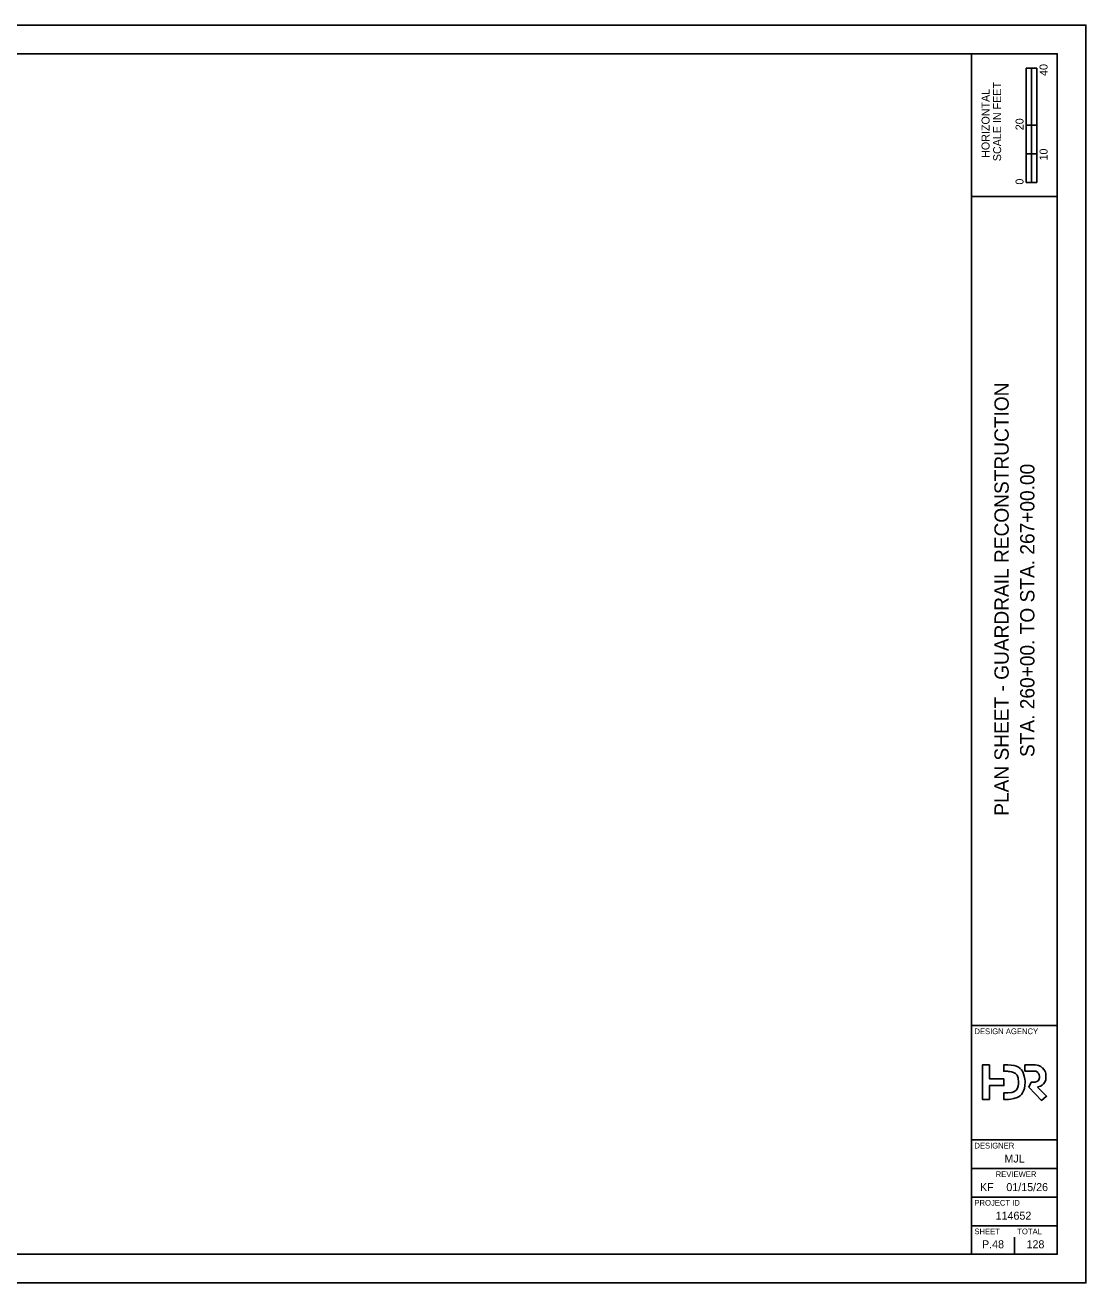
# Model space of a CAD drawing. Extents: x -3.1 to 34, y 0 to 22.
# Drawn here: x 15.44 to 34, y 0 to 22 of the extents above; entities that cross this region are included whole.
import ezdxf

# ---------------------------------------------------------------- set-up
doc = ezdxf.new("R2010")
doc.units = 0
for name, color, linetype in [('SH_Border', 7, 'Continuous'), ('SH_Cut_Line', 7, 'Continuous'), ('SH_Data', 7, 'Continuous')]:
    doc.layers.add(name, color=color, linetype=linetype)

msp = doc.modelspace()

# ---------------------------------------------------------------- linework, layer by layer
at = {"layer": 'SH_Border'}
for p, q in [((32, 0.5), (32, 21.5)), ((32, 19), (33.5, 19)), ((32, 4.5), (33.5, 4.5)), ((32, 2.5), (33.5, 2.5)), ((32, 2), (33.5, 2)), ((32, 1.5), (33.5, 1.5)), ((32, 1), (33.5, 1))]:
    msp.add_line(p, q, dxfattribs=at)
msp.add_lwpolyline([(1.5, 21.5), (33.5, 21.5), (33.5, 0.5), (1.5, 0.5)], close=True, dxfattribs=at)
at = {"layer": 'SH_Cut_Line'}
msp.add_lwpolyline([(0, 0), (34, 0), (34, 22), (0, 22)], close=True, dxfattribs=at)
at = {"layer": 'SH_Data'}
for p, q in [((32.957, 19.25), (32.957, 21.25)), ((33.144, 21.25), (32.957, 21.25)), ((32.957, 20.25), (32.957, 21.25)), ((32.957, 21.25), (33.05, 21.25)), ((33.05, 21.25), (33.051, 21.25)), ((33.051, 21.25), (33.051, 20.25)), ((33.144, 21.25), (33.144, 19.25)), ((33.051, 20.25), (32.957, 20.25)), ((33.143, 20.25), (33.05, 20.25)), ((33.05, 20.25), (33.05, 19.75)), ((33.143, 19.75), (33.143, 20.25)), ((33.05, 19.75), (32.957, 19.75)), ((32.957, 19.75), (32.957, 19.25)), ((33.05, 19.25), (33.05, 19.75)), ((33.05, 19.75), (33.143, 19.75)), ((33.144, 19.25), (32.957, 19.25)), ((32.957, 19.25), (33.05, 19.25)), ((32.75, 3.5), (32.75, 3.5)), ((32.375, 0.675), (32.375, 0.675)), ((32.75, 0.5), (32.75, 0.8))]:
    msp.add_line(p, q, dxfattribs=at)
msp.add_lwpolyline([(32.565, 3.571), (32.311, 3.571), (32.311, 3.813), (32.189, 3.813), (32.189, 3.209), (32.311, 3.209), (32.311, 3.451), (32.565, 3.451)], close=True, dxfattribs=at)
for points in [[(32.634, 3.813), (32.562, 3.813), (32.562, 3.7), (32.634, 3.7)], [(33.063, 3.813), (32.935, 3.813), (32.935, 3.704), (33.072, 3.704)], [(32.634, 3.322), (32.562, 3.322), (32.562, 3.209), (32.634, 3.209)], [(32.936, 3.511), (32.936, 3.511), (32.936, 3.511), (32.936, 3.512), (32.936, 3.512)], [(33.077, 3.51), (33.043, 3.51), (33.003, 3.424), (33.226, 3.192), (33.313, 3.265), (33.155, 3.425)]]:
    msp.add_lwpolyline(points, dxfattribs=at)
for points in [[(32.936, 3.512), (32.936, 3.512), (32.935, 3.686), (32.808, 3.813), (32.634, 3.813)], [(33.239, 3.759), (33.239, 3.759), (33.193, 3.802), (33.141, 3.813), (33.063, 3.813)], [(33.302, 3.605), (33.302, 3.605), (33.302, 3.668), (33.284, 3.716), (33.239, 3.759)], [(32.634, 3.7), (32.634, 3.7), (32.744, 3.7), (32.822, 3.622), (32.822, 3.511)], [(33.072, 3.704), (33.072, 3.704), (33.113, 3.704), (33.141, 3.696), (33.161, 3.676)], [(33.189, 3.607), (33.189, 3.607), (33.189, 3.546), (33.136, 3.51), (33.077, 3.51)], [(33.155, 3.425), (33.155, 3.425), (33.242, 3.441), (33.302, 3.521), (33.302, 3.605)], [(33.161, 3.676), (33.161, 3.676), (33.179, 3.658), (33.189, 3.634), (33.189, 3.607)], [(32.822, 3.511), (32.822, 3.511), (32.822, 3.4), (32.744, 3.322), (32.634, 3.322)], [(32.634, 3.209), (32.634, 3.209), (32.808, 3.209), (32.935, 3.336), (32.936, 3.511)]]:
    msp.add_open_spline(points, degree=3, dxfattribs=at)

# ---------------------------------------------------------------- texts
for s, height, p in [('40', 0.14, (33.33, 21.112)), ('SCALE IN FEET', 0.14, (32.517, 19.621)), ('HORIZONTAL', 0.14, (32.315, 19.679)), ('20', 0.14, (32.91, 20.162)), ('10', 0.14, (33.33, 19.633)), ('0', 0.14, (32.91, 19.211)), ('PLAN SHEET - GUARDRAIL RECONSTRUCTION', 0.25, (32.65, 8.17)), ('STA. 260+00. TO STA. 267+00.00', 0.25, (33.1, 9.198))]:
    msp.add_text(s, height=height, rotation=90, dxfattribs=at).set_placement(p)
for s, height, p in [('DESIGN AGENCY', 0.1, (32.05, 4.35)), ('DESIGNER', 0.1, (32.05, 2.35)), ('MJL', 0.14, (32.575, 2.105)), ('REVIEWER', 0.1, (32.422, 1.85)), ('KF', 0.14, (32.147, 1.605)), ('01/15/26', 0.14, (32.609, 1.605)), ('PROJECT ID', 0.1, (32.05, 1.35)), ('114652', 0.14, (32.421, 1.105)), ('SHEET', 0.1, (32.05, 0.85)), ('TOTAL', 0.1, (32.8, 0.85)), ('P.48', 0.14, (32.183, 0.605)), ('128', 0.14, (32.962, 0.605))]:
    msp.add_text(s, height=height, dxfattribs=at).set_placement(p)

doc.saveas('drawing.dxf')
